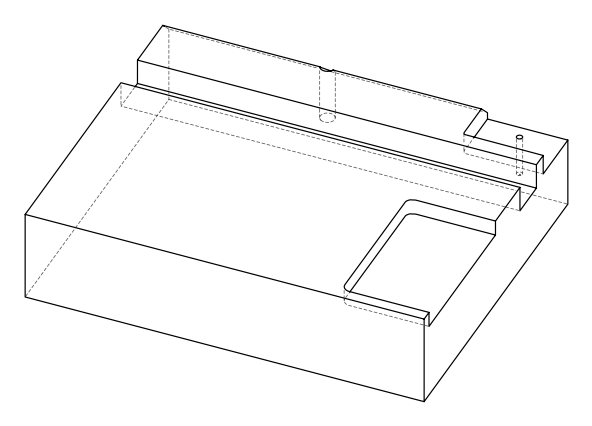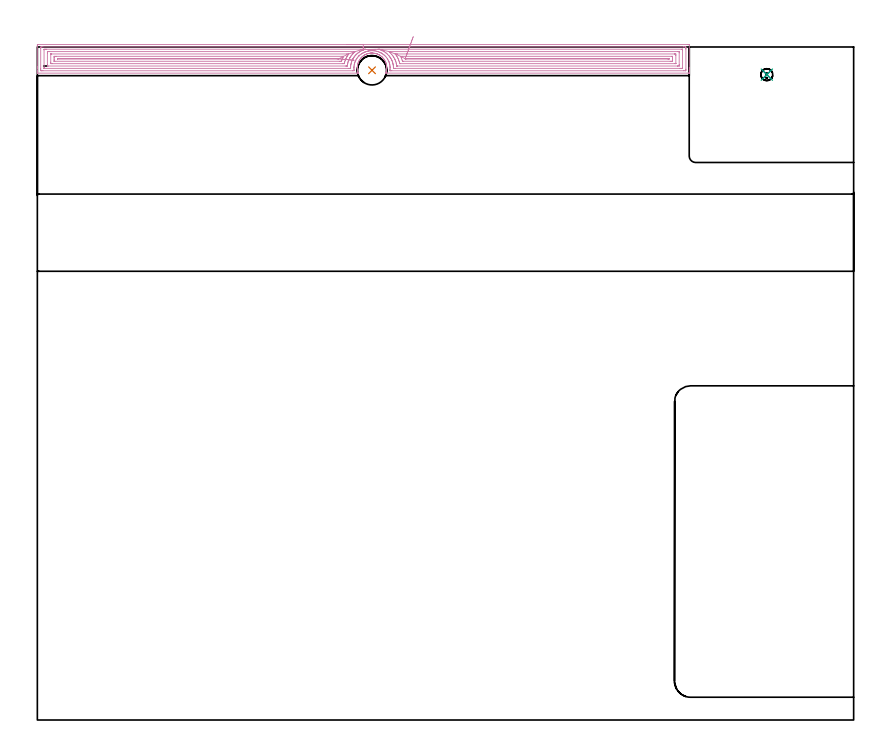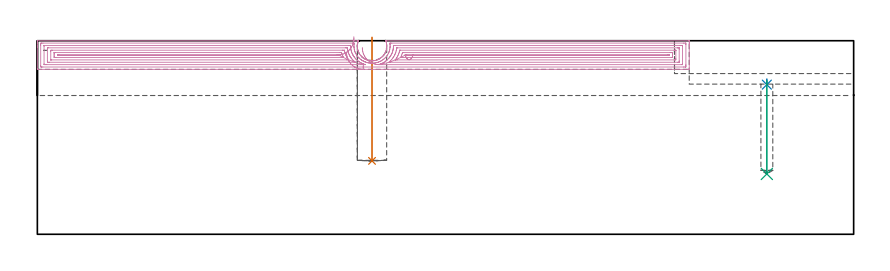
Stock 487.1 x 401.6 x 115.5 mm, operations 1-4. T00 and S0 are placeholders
(PLAN: 7 operations, 6 tool changes, 128.9 min)
(1 INDEXABLE_INSERT_DRILL_BLIND_HOLE_FROM_SOLID | STEP1POCKET | NXT0302_006 | 0.3 min | 17152 mm3)
(2 SPOT_DRILL | STEP1POCKET_1 | NXT0321_9005460120000 | 0.03 min | 2794 mm3)
(3 DRILL_BLIND_HOLE_INTO_CENTER | STEP1POCKET_1 | UGT0301_191 | 0.23 min | 2060 mm3)
(4 AREA_MILL | FG_CHAMFER_SURFACE | UGT0205_001 | 21.59 min | 57060 mm3)
(5 MILL_CORNER_NOTCH_RECTANGULAR | CORNER_NOTCH_RECTANGULAR | NXT0201_008 | Follow Part, ap 1.5, ae 75% | 67.9 min | 171090 mm3)
(6 MILL_SLOT | SLOT_PARTIAL_RECTANGULAR | NXT0201_012 | Follow Part, ap 4, ae 75% | 30.24 min | 388578 mm3)
(7 MILL_RECTANGULAR_SLOT | SLOT_RECTANGULAR | UGT0201_009 | Follow Part, ap 11.25, ae 75% | 8.58 min | 732908 mm3)
(TOOL NXT0302_006 | Index. Insert Drill 17.5mm [880-D1750L25-05] | D17.5 PA176 FL88 Z2)
(TOOL NXT0321_9005460120000 | NC Spot Drill, 142deg, 12mm, Carbide, Uncoated | D12 PA142 FL30 Z2)
(TOOL UGT0301_191 | Twist Drill 7.1 mm | D7.1 PA118 FL66 Z2)
(TOOL UGT0205_001 | Chamfer Mill 20 x 3 x 45 deg. | D20 FL50 Z2)
(TOOL NXT0201_008 | ENDMILL 6mm [2P460-0600-NA 1630] | D6 FL26 Z6)
(TOOL NXT0201_012 | ENDMILL 16mm [2P460-1600-NA 1630] | D16 FL38 Z6)
(TOOL UGT0201_009 | End Mill 45 mm | D45 FL63 Z6)
(OP 1 INDEXABLE_INSERT_DRILL_BLIND_HOLE_FROM_SOLID)
G17 G21 G94 G90
T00 M6
G54
G17 G0 G90 X199.7 Y387.7 S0 M3
G43 Z125.5 H1
G94 G81 G98 Z43.8 F250. R117.5
G80
M5
M2
(OP 2 SPOT_DRILL)
G17 G21 G94 G90
T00 M6
G54
G17 G0 G90 X435.3 Y385.1 S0 M3
G43 Z125.5 H0
G94 G81 G98 Z89.294 F250. R92.6
G80
M5
M2
(OP 3 DRILL_BLIND_HOLE_INTO_CENTER)
G17 G21 G94 G90
T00 M6
G54
G17 G0 G90 X435.3 Y385.1 S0 M3
G43 Z125.5 H0
G94 G81 G98 Z36. F250. R91.6
G80
M5
M2
(OP 4 AREA_MILL)
G17 G21 G94 G90
T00 M6
G54
G17 G0 G90 X184.5 Y403.1 S1061 M3
G43 Z125.5 H0
Z108.4
G94 G1 X184.538 Z107.528 F250.
X184.652 Z106.663
X184.841 Z105.812
X185.103 Z104.98
X185.437 Z104.174
X185.84 Z103.4
X186.308 Z102.664
X186.84 Z101.972
X187.429 Z101.329
X188.072 Z100.74
X188.764 Z100.208
X189.5 Z99.74
X190.274 Z99.337
X191.08 Z99.003
X191.912 Z98.741
X192.764 Z98.552
X193.628 Z98.438
X194.5 Z98.4
X388.381
X388.722 Y403.097 Z98.402
X388.99 Y403.092 Z98.406
X389. Y402.82 Z98.677
Y389.218 Z112.276
Y388.673 Z112.824
Y388.329 Z113.167
Y387.785 Z113.712
Y387.441 Z114.054
Y386.753 Z114.746
Y386.427 Z115.072
Y386.042 Z115.449
X388.991 Y386.002 Z115.488
X388.828 Y386. Z115.5
X207.997 Y386.005 Z115.495
X207.917 Y386.025 Z115.475
X207.965 Y386.188 Z115.312
X208.056 Y386.449 Z115.051
X208.175 Y386.86 Z114.64
X208.284 Y387.301 Z114.199
X208.371 Y387.744 Z113.756
X208.433 Y388.186 Z113.314
X208.474 Y388.629 Z112.871
X208.491 Y389.071 Z112.429
X208.487 Y389.513 Z111.987
X208.46 Y389.955 Z111.545
X208.411 Y390.397 Z111.103
X208.339 Y390.84 Z110.66
X208.244 Y391.281 Z110.219
X208.123 Y391.725 Z109.775
X207.98 Y392.166 Z109.334
X207.902 Y392.383 Z109.117
X207.895 Y392.401 Z109.099
X207.756 Y392.725 Z108.771
X207.734 Y392.773 Z108.723
X207.606 Y393.049 Z108.449
X207.37 Y393.496 Z108.003
X207.114 Y393.934 Z107.566
X207.029 Y394.064 Z107.436
X207.002 Y394.106 Z107.394
X206.986 Y394.128 Z107.372
X206.741 Y394.465 Z107.032
X206.463 Y394.818 Z106.68
X206.109 Y395.225 Z106.274
X205.898 Y395.439 Z106.06
X205.87 Y395.467 Z106.031
X205.673 Y395.654 Z105.846
X205.621 Y395.703 Z105.797
X205.216 Y396.05 Z105.45
X204.852 Y396.325 Z105.173
X204.478 Y396.587 Z104.912
X204.323 Y396.683 Z104.816
X203.937 Y396.901 Z104.598
X203.881 Y396.933 Z104.567
X203.795 Y396.977 Z104.523
X203.43 Y397.162 Z104.334
X203.066 Y397.324 Z104.175
X202.988 Y397.355 Z104.144
X202.697 Y397.471 Z104.028
X202.537 Y397.526 Z103.973
X202.092 Y397.661 Z103.839
X201.644 Y397.773 Z103.723
X201.472 Y397.808 Z103.69
X201.199 Y397.863 Z103.636
X200.751 Y397.926 Z103.566
X200.305 Y397.971 Z103.527
X200.139 Y397.978 Z103.519
X200.047 Y397.981 Z103.512
X199.995 Y397.983 Z103.509
X199.875 Y397.987 Z103.502
X199.873 Y397.986 Z103.503
X199.865 Y397.99 Z103.506
X199.664 Y397.988 Z103.505
X199.411 Y397.987 Z103.509
X199.302 Y397.979 Z103.513
X199.066 Y397.967 Z103.53
X198.965 Y397.961 Z103.536
X198.784 Y397.941 Z103.556
X198.518 Y397.912 Z103.585
X198.072 Y397.84 Z103.656
X197.982 Y397.822 Z103.677
X197.919 Y397.808 Z103.691
X197.724 Y397.766 Z103.733
X197.624 Y397.745 Z103.754
X197.52 Y397.717 Z103.782
X197.18 Y397.624 Z103.874
X196.706 Y397.471 Z104.028
X196.549 Y397.407 Z104.09
X196.287 Y397.301 Z104.194
X196.098 Y397.216 Z104.282
X195.989 Y397.166 Z104.333
X195.837 Y397.096 Z104.403
X195.679 Y397.015 Z104.484
X195.393 Y396.865 Z104.632
X195.238 Y396.772 Z104.724
X195.096 Y396.686 Z104.808
X194.935 Y396.592 Z104.906
X194.926 Y396.587 Z104.912
X194.5 Y396.292 Z105.206
X194.335 Y396.163 Z105.336
X194.133 Y396.005 Z105.494
X193.904 Y395.81 Z105.688
X193.777 Y395.702 Z105.796
X193.607 Y395.545 Z105.952
X193.247 Y395.171 Z106.329
X193.092 Y394.994 Z106.501
X193.011 Y394.904 Z106.594
X192.935 Y394.818 Z106.681
X192.714 Y394.545 Z106.955
X192.293 Y393.934 Z107.564
X192.046 Y393.526 Z107.97
X191.821 Y393.112 Z108.384
X191.79 Y393.048 Z108.448
X191.669 Y392.773 Z108.723
X191.597 Y392.609 Z108.888
X191.423 Y392.165 Z109.334
X191.373 Y392.015 Z109.485
X191.277 Y391.725 Z109.775
X191.156 Y391.281 Z110.218
X191.094 Y390.995 Z110.503
X191.061 Y390.84 Z110.659
X190.99 Y390.397 Z111.103
X190.928 Y389.869 Z111.631
X190.912 Y389.513 Z111.987
X190.909 Y389.071 Z112.429
X190.922 Y388.629 Z112.871
X190.928 Y388.531 Z112.969
X191.034 Y387.744 Z113.756
X191.116 Y387.301 Z114.199
X191.226 Y386.86 Z114.64
X191.387 Y386.324 Z115.176
X191.442 Y386.17 Z115.329
X191.491 Y386.028 Z115.463
Y386.003 Z115.488
X191.373 Y386. Z115.5
X0.173
X0.01 Y386.003 Z115.488
X0.006 Y386.04 Z115.451
X0. Y386.427 Z115.072
Y386.753 Z114.746
Y387.441 Z114.054
Y388.673 Z112.824
Y389.218 Z112.276
Y389.834 Z111.661
Y402.548 Z98.95
X0.002 Y402.822 Z98.675
X0.01 Y403.092 Z98.406
X0.281 Y403.099 Z98.399
X194.5 Y403.1 Z98.4
Y401.686 Z99.814
X385.673
X386.568 Y401.685 Z99.815
X386.594 Y401.684 Z99.816
X386.99 Y401.659 Z99.841
X386.997 Y401.258 Z100.242
X386.999 Y400.771 Z100.729
X387. Y400.366 Z101.134
X386.999 Y388.329 Z113.171
X386.998 Y387.928 Z113.572
X386.99 Y387.441 Z114.059
X386.618 Y387.416 Z114.084
X386.594 Y387.415 Z114.085
X385.727 Y387.414 Z114.086
X211.498 Y387.419 Z114.081
X210.603 Y387.42 Z114.08
X210.582 Y387.421 Z114.079
X210.34 Y387.441 Z114.059
X210.366 Y387.656 Z113.844
X210.444 Y388.329 Z113.171
X210.456 Y388.455 Z113.045
X210.484 Y389.218 Z112.282
X210.485 Y389.315 Z112.185
X210.44 Y390.107 Z111.393
X210.428 Y390.26 Z111.24
X210.317 Y390.995 Z110.505
X210.251 Y391.325 Z110.175
X210.106 Y391.884 Z109.616
X209.896 Y392.567 Z108.933
X209.816 Y392.773 Z108.727
X209.689 Y393.086 Z108.414
X209.407 Y393.661 Z107.839
X209.084 Y394.263 Z107.237
X208.906 Y394.55 Z106.95
X208.795 Y394.722 Z106.778
X208.253 Y395.439 Z106.061
X207.902 Y395.852 Z105.648
X207.446 Y396.327 Z105.173
X207.008 Y396.725 Z104.775
X206.742 Y396.954 Z104.546
X206.4 Y397.216 Z104.284
X206.115 Y397.422 Z104.078
X205.504 Y397.824 Z103.676
X205.222 Y397.982 Z103.518
X204.993 Y398.105 Z103.395
X204.551 Y398.327 Z103.173
X204.328 Y398.426 Z103.074
X203.767 Y398.662 Z102.838
X203.435 Y398.783 Z102.717
X202.753 Y398.993 Z102.507
X202.541 Y399.048 Z102.452
X202.468 Y399.066 Z102.434
X201.648 Y399.234 Z102.266
X201.362 Y399.277 Z102.223
X200.754 Y399.349 Z102.151
X200.366 Y399.379 Z102.121
X199.861 Y399.4 Z102.1
X199.455 Y399.397 Z102.103
X198.967 Y399.375 Z102.125
X198.611 Y399.348 Z102.152
X198.074 Y399.285 Z102.215
X197.821 Y399.245 Z102.255
X197.525 Y399.195 Z102.305
X197.18 Y399.124 Z102.376
X197.073 Y399.1 Z102.4
X196.646 Y398.993 Z102.507
X196.366 Y398.915 Z102.585
X196.332 Y398.905 Z102.596
X196.287 Y398.89 Z102.61
X195.702 Y398.687 Z102.813
X195.572 Y398.638 Z102.862
X195.393 Y398.564 Z102.936
X195.072 Y398.424 Z103.076
X194.5 Y398.155 Z103.345
X194.466 Y398.138 Z103.362
X194.402 Y398.105 Z103.395
X193.897 Y397.815 Z103.685
X193.607 Y397.641 Z103.859
X193.353 Y397.468 Z104.032
X192.995 Y397.216 Z104.284
X192.835 Y397.095 Z104.405
X192.713 Y396.998 Z104.502
X192.349 Y396.689 Z104.811
X191.947 Y396.327 Z105.173
X191.882 Y396.265 Z105.235
X191.82 Y396.201 Z105.299
X191.456 Y395.8 Z105.7
X191.144 Y395.439 Z106.061
X190.926 Y395.167 Z106.333
X190.673 Y394.802 Z106.698
X190.503 Y394.55 Z106.95
X190.033 Y393.764 Z107.736
X189.997 Y393.697 Z107.803
X189.98 Y393.661 Z107.839
X189.721 Y393.083 Z108.417
X189.596 Y392.773 Z108.727
X189.471 Y392.443 Z109.057
X189.291 Y391.884 Z109.616
X189.256 Y391.768 Z109.732
X189.139 Y391.308 Z110.192
X189.083 Y390.995 Z110.505
X188.975 Y390.27 Z111.23
X188.959 Y390.107 Z111.393
X188.92 Y389.437 Z112.063
Y389.218 Z112.282
X188.935 Y388.532 Z112.968
X188.956 Y388.329 Z113.171
X189.056 Y387.524 Z113.976
X189.063 Y387.441 Z114.059
X188.272 Y387.415 Z114.085
X188.246
X3.327 Y387.414 Z114.086
X2.432 Y387.415 Z114.085
X2.406 Y387.416 Z114.084
X2.01 Y387.441 Z114.059
X2.003 Y387.842 Z113.658
X2.001 Y388.329 Z113.171
X2. Y388.734 Z112.766
X2.001 Y400.771 Z100.729
X2.002 Y401.172 Z100.328
X2.01 Y401.659 Z99.841
X2.382 Y401.684 Z99.816
X2.406 Y401.685 Z99.815
X3.273 Y401.686 Z99.814
X194.5
Y400.272 Z101.228
X195.393 Y400.271 Z101.229
X195.622 Y400.268 Z101.232
X195.715 Y400.266 Z101.234
X195.721 Y400.265 Z101.235
X195.511 Y400.194 Z101.306
X195.476 Y400.183 Z101.317
X195.393 Y400.156 Z101.344
X195.19 Y400.085 Z101.415
X194.612 Y399.882 Z101.618
X194.532 Y399.85 Z101.65
X194.5 Y399.837 Z101.663
X193.913 Y399.577 Z101.923
X193.607 Y399.431 Z102.069
X193.312 Y399.286 Z102.214
X192.765 Y398.993 Z102.507
X192.732 Y398.975 Z102.525
X192.713 Y398.964 Z102.536
X192.181 Y398.633 Z102.867
X191.82 Y398.383 Z103.117
X191.438 Y398.105 Z103.395
X191.153 Y397.879 Z103.621
X190.926 Y397.694 Z103.806
X190.672 Y397.469 Z104.031
X190.395 Y397.216 Z104.284
X190.213 Y397.037 Z104.463
X190.033 Y396.852 Z104.648
X189.783 Y396.576 Z104.924
X189.565 Y396.327 Z105.173
X189.372 Y396.096 Z105.404
X189.139 Y395.806 Z105.694
X188.987 Y395.59 Z105.91
X188.885 Y395.439 Z106.061
X188.633 Y395.054 Z106.446
X188.328 Y394.55 Z106.95
X188.298 Y394.498 Z107.002
X188.246 Y394.408 Z107.092
X187.997 Y393.909 Z107.591
X187.883 Y393.661 Z107.839
X187.725 Y393.291 Z108.209
X187.525 Y392.773 Z108.727
X187.479 Y392.647 Z108.853
X187.352 Y392.255 Z109.245
X187.273 Y391.963 Z109.537
X187.254 Y391.884 Z109.616
X187.111 Y391.235 Z110.265
X187.072 Y390.995 Z110.505
X186.995 Y390.462 Z111.038
X186.957 Y390.107 Z111.393
X186.929 Y389.639 Z111.861
X186.908 Y388.877 Z112.623
X186.898 Y388.835 Z112.665
X186.846 Y388.833 Z112.667
X186.459 Y388.83 Z112.67
X185.957 Y388.829 Z112.671
X185.565 Y388.828 Z112.672
X4.193 Y388.829 Z112.671
X4.063 Y388.83 Z112.67
X4.017 Y388.833 Z112.667
X4.011 Y388.834 Z112.666
X4.007 Y388.852 Z112.648
X4.003 Y388.898 Z112.602
X4.001 Y389.026 Z112.474
X4. Y389.218 Z112.282
X4.001 Y399.882 Z101.618
X4.003 Y400.072 Z101.428
X4.01 Y400.26 Z101.24
X4.193 Y400.265 Z101.235
X4.697 Y400.27 Z101.23
X5.087 Y400.271 Z101.229
X5.588 Y400.272 Z101.228
X194.5
X189.678 Y398.852 Z102.648
X189.674 Y398.846 Z102.654
X189.636 Y398.811 Z102.689
X189.582 Y398.766 Z102.734
X189.284 Y398.512 Z102.988
X189.139 Y398.386 Z103.114
X188.992 Y398.251 Z103.249
X188.837 Y398.105 Z103.395
X188.541 Y397.811 Z103.689
X188.246 Y397.505 Z103.995
X188.108 Y397.353 Z104.147
X187.987 Y397.216 Z104.284
X187.698 Y396.872 Z104.628
X187.352 Y396.445 Z105.055
X187.303 Y396.377 Z105.123
X187.269 Y396.327 Z105.173
X186.947 Y395.841 Z105.659
X186.69 Y395.439 Z106.061
X186.602 Y395.296 Z106.204
X186.459 Y395.052 Z106.448
X186.284 Y394.724 Z106.776
X186.197 Y394.55 Z106.95
X185.993 Y394.125 Z107.375
X185.795 Y393.661 Z107.839
X185.565 Y393.081 Z108.419
X185.491 Y392.847 Z108.653
X185.469 Y392.773 Z108.727
X185.296 Y392.152 Z109.348
X185.232 Y391.884 Z109.616
X185.13 Y391.429 Z110.071
X185.059 Y390.995 Z110.505
X185.007 Y390.663 Z110.837
X184.968 Y390.397 Z111.103
X184.947 Y390.25 Z111.25
X184.861 Y390.247 Z111.253
X184.672 Y390.244 Z111.256
X184.535 Y390.243 Z111.257
X183.779
X6.737
X6.086 Y390.248 Z111.252
X6.014 Y390.249 Z111.251
X6.01 Y390.343 Z111.157
X6.005 Y390.554 Z110.946
X6. Y390.976 Z110.524
Y398.105 Z103.395
X6.006 Y398.539 Z102.961
X6.01 Y398.756 Z102.744
X6.018 Y398.851 Z102.649
X6.122 Y398.853 Z102.647
X6.874 Y398.857 Z102.643
X7.01
X189.276
X189.642 Y398.855 Z102.645
X189.678 Y398.852 Z102.648
X185.779 Y397.436 Z104.064
X185.656 Y397.216 Z104.284
X185.261 Y396.63 Z104.87
X185.061 Y396.327 Z105.173
X184.911 Y396.09 Z105.41
X184.672 Y395.699 Z105.801
X184.578 Y395.532 Z105.968
X184.528 Y395.439 Z106.061
X184.276 Y394.944 Z106.556
X184.086 Y394.55 Z106.95
X183.991 Y394.338 Z107.162
X183.779 Y393.831 Z107.669
X183.676 Y393.56 Z107.94
X183.435 Y392.773 Z108.727
X183.314 Y392.346 Z109.154
X183.199 Y391.884 Z109.616
X183.163 Y391.745 Z109.755
X183.146 Y391.686 Z109.814
X183.137 Y391.664 Z109.836
X183.108 Y391.662 Z109.838
X182.885 Y391.659 Z109.841
X182.22 Y391.657 Z109.843
X181.992
X8.889
X8.661 Y391.659 Z109.841
X8.432 Y391.663 Z109.837
X8.01 Y391.672 Z109.828
X8.007 Y391.884 Z109.616
X8.001 Y392.541 Z108.959
Y397.216 Z104.284
X8.004 Y397.38 Z104.12
X8.006 Y397.421 Z104.079
X8.009 Y397.435 Z104.065
X8.052 Y397.437 Z104.063
X8.204 Y397.441 Z104.059
X8.433 Y397.443 Z104.057
X184.672
X185.338 Y397.442 Z104.058
X185.779 Y397.436 Z104.064
X182.684 Y396.013 Z105.487
X182.4 Y395.439 Z106.061
X182.269 Y395.163 Z106.337
X181.992 Y394.555 Z106.945
X181.99 Y394.551 Z106.949
X181.746 Y393.906 Z107.594
X181.662 Y393.661 Z107.839
X181.521 Y393.241 Z108.259
X181.485 Y393.141 Z108.359
X181.461 Y393.078 Z108.422
X181.394 Y393.077 Z108.424
X181.098 Y393.073 Z108.427
X180.798 Y393.071 Z108.429
X180.205
X10.448 Y393.072 Z108.428
X10.146 Y393.073 Z108.427
X10.06 Y393.075 Z108.425
X10.022 Y393.078 Z108.422
X10.01 Y393.094 Z108.406
X10.004 Y393.214 Z108.286
X10.001 Y393.661 Z107.839
X10. Y394.106 Z107.394
Y394.995 Z106.505
X10.002 Y395.439 Z106.061
X10.005 Y395.879 Z105.621
X10.012 Y396.022 Z105.478
X10.151 Y396.024 Z105.476
X10.448 Y396.027 Z105.473
X10.748 Y396.029 Z105.471
X11.341
X181.992 Y396.028 Z105.472
X182.294 Y396.026 Z105.474
X182.567 Y396.022 Z105.478
X182.684 Y396.013 Z105.487
X179.903 Y394.55 Z106.95
X179.893 Y394.514 Z106.986
X179.886 Y394.498 Z107.002
X179.883 Y394.494 Z107.006
X179.832 Y394.492 Z107.008
X179.572 Y394.487 Z107.013
X179.441 Y394.485 Z107.015
X179.376
X12.234
X12.169 Y394.486 Z107.014
X12.04 Y394.49 Z107.01
X12.009 Y394.492 Z107.008
X12.007 Y394.498 Z107.002
X12.004 Y394.517 Z106.983
Y394.55 Z106.95
X12.01 Y394.602 Z106.898
X12.105 Y394.609 Z106.891
X12.171 Y394.613 Z106.887
X12.234 Y394.614 Z106.886
X13.063 Y394.615 Z106.885
X178.418
X179.25 Y394.611 Z106.889
X179.311 Y394.608 Z106.892
X179.903 Y394.55 Z106.95
X180.762 Y394.466 Z107.072
X181.608 Y394.384 Z107.269
X182.434 Y394.303 Z107.539
X183.233 Y394.225 Z107.881
X183.999 Y394.151 Z108.291
X184.727 Y394.08 Z108.766
X185.411 Y394.013 Z109.304
X186.045 Y393.951 Z109.899
X186.626 Y393.895 Z110.548
X187.148 Y393.844 Z111.245
X187.608 Y393.799 Z111.985
X188.001 Y393.761 Z112.763
X188.326 Y393.729 Z113.572
X188.579 Y393.704 Z114.406
X188.759 Y393.687 Z115.26
X188.864 Y393.676 Z116.126
X188.894 Y393.674 Z116.998
X188.848 Y393.678 Z117.869
G0 X193.936 Y400.064 Z111.438
G1 X193.956 Y400.065 Z110.566
X194.052 Y400.067 Z109.699
X194.223 Y400.07 Z108.843
X194.468 Y400.075 Z108.006
X194.785 Y400.082 Z107.193
X195.172 Y400.09 Z106.411
X195.626 Y400.099 Z105.666
X196.142 Y400.11 Z104.963
X196.718 Y400.121 Z104.308
X197.349 Y400.134 Z103.706
X198.03 Y400.148 Z103.161
X198.756 Y400.163 Z102.677
X199.521 Y400.179 Z102.258
X200.32 Y400.195 Z101.908
X201.146 Y400.212 Z101.628
X201.994 Y400.23 Z101.422
X202.856 Y400.247 Z101.291
X203.726 Y400.265 Z101.235
X203.938 Y400.27 Z101.23
X204.043 Y400.271 Z101.229
X384.415 Y400.272 Z101.228
X384.807 Y400.271 Z101.229
X384.937 Y400.27 Z101.23
X384.983 Y400.267 Z101.233
X384.988 Y400.266 Z101.234
X384.993 Y400.248 Z101.252
X384.997 Y400.202 Z101.298
X384.999 Y400.074 Z101.426
X385. Y399.882 Z101.618
X384.999 Y389.218 Z112.282
X384.997 Y389.029 Z112.471
X384.99 Y388.84 Z112.66
X384.807 Y388.836 Z112.664
X384.303 Y388.831 Z112.669
X383.913 Y388.829 Z112.671
X383.411
X213.65 Y388.833 Z112.667
X213.263 Y388.834 Z112.666
X212.752 Y388.837 Z112.663
X212.57 Y388.84 Z112.66
X212.487 Y388.862 Z112.638
X212.486 Y389.102 Z112.398
X212.482 Y389.218 Z112.282
X212.453 Y390.024 Z111.476
X212.445 Y390.107 Z111.393
X212.369 Y390.774 Z110.726
X212.337 Y390.995 Z110.505
X212.331 Y391.033 Z110.467
X212.233 Y391.502 Z109.998
X212.141 Y391.884 Z109.616
X212.065 Y392.187 Z109.313
X211.874 Y392.773 Z108.727
X211.775 Y393.062 Z108.438
X211.574 Y393.563 Z107.937
X211.528 Y393.661 Z107.839
X211.476 Y393.77 Z107.73
X211.064 Y394.55 Z106.95
X210.889 Y394.861 Z106.639
X210.582 Y395.363 Z106.137
X210.528 Y395.439 Z106.061
X210.372 Y395.648 Z105.852
X209.831 Y396.327 Z105.173
X209.689 Y396.495 Z105.005
X209.002 Y397.216 Z104.284
X208.795 Y397.408 Z104.092
X208.422 Y397.736 Z103.764
X207.971 Y398.105 Z103.395
X207.902 Y398.158 Z103.342
X207.692 Y398.313 Z103.187
X207.008 Y398.76 Z102.74
X206.627 Y398.993 Z102.507
X206.115 Y399.273 Z102.227
X205.547 Y399.558 Z101.942
X205.222 Y399.698 Z101.802
X204.778 Y399.882 Z101.618
X204.328 Y400.048 Z101.452
X204.073 Y400.136 Z101.364
X203.954 Y400.179 Z101.321
X203.726 Y400.265 Z101.235
X209.833 Y398.85 Z102.65
X210.582 Y398.856 Z102.644
X210.719 Y398.857 Z102.643
X382.264
X382.914 Y398.852 Z102.648
X382.985 Y398.85 Z102.65
X382.99 Y398.757 Z102.743
X382.995 Y398.546 Z102.954
X383. Y398.124 Z103.376
Y390.995 Z110.505
X382.994 Y390.561 Z110.939
X382.99 Y390.344 Z111.156
X382.982 Y390.25 Z111.25
X382.878 Y390.248 Z111.252
X382.126 Y390.243 Z111.257
X381.989
X214.908 Y390.248 Z111.252
X214.617 Y390.251 Z111.249
X214.473 Y390.254 Z111.246
X214.449 Y390.26 Z111.24
X214.442 Y390.29 Z111.21
X214.434 Y390.335 Z111.165
X214.374 Y390.779 Z110.721
X214.338 Y390.995 Z110.505
X214.185 Y391.856 Z109.644
X214.178 Y391.884 Z109.616
X214.156 Y391.973 Z109.527
X213.924 Y392.773 Z108.727
X213.824 Y393.104 Z108.396
X213.61 Y393.661 Z107.839
X213.506 Y393.91 Z107.59
X213.263 Y394.433 Z107.067
X213.203 Y394.55 Z106.95
X213.14 Y394.672 Z106.828
X212.715 Y395.439 Z106.061
X212.584 Y395.652 Z105.848
X212.369 Y395.989 Z105.511
X212.115 Y396.327 Z105.173
X211.476 Y397.146 Z104.354
X211.413 Y397.216 Z104.284
X210.582 Y398.093 Z103.407
X209.833 Y398.85 Z102.65
X213.562 Y397.436 Z104.064
X213.699 Y397.439 Z104.061
X213.929 Y397.442 Z104.058
X214.156 Y397.443 Z104.057
X214.821
X380.112
X380.339 Y397.441 Z104.059
X380.568 Y397.437 Z104.063
X380.99 Y397.428 Z104.072
X380.993 Y397.216 Z104.284
X380.999 Y396.56 Z104.94
Y391.884 Z109.616
X380.996 Y391.72 Z109.78
X380.994 Y391.679 Z109.821
X380.991 Y391.665 Z109.835
X380.947 Y391.663 Z109.837
X380.796 Y391.66 Z109.84
X380.567 Y391.657 Z109.843
X380.339
X216.613 Y391.662 Z109.838
X216.463 Y391.663 Z109.837
X216.344 Y391.665 Z109.835
X216.267 Y391.668 Z109.832
X216.247 Y391.674 Z109.826
X216.243 Y391.686 Z109.814
X216.194 Y391.884 Z109.616
X216.111 Y392.239 Z109.261
X215.983 Y392.733 Z108.767
X215.972 Y392.773 Z108.727
X215.943 Y392.876 Z108.624
X215.678 Y393.661 Z107.839
X215.528 Y394.075 Z107.425
X215.31 Y394.55 Z106.95
X215.05 Y395.092 Z106.408
X214.865 Y395.439 Z106.061
X214.649 Y395.837 Z105.663
X214.345 Y396.327 Z105.173
X214.156 Y396.623 Z104.877
X213.718 Y397.216 Z104.284
X213.616 Y397.356 Z104.144
X213.562 Y397.436 Z104.064
X216.709 Y396.022 Z105.478
X216.836 Y396.024 Z105.476
X217.138 Y396.027 Z105.473
X217.73 Y396.029 Z105.471
X218.03
X378.552 Y396.028 Z105.472
X378.854 Y396.027 Z105.473
X378.94 Y396.025 Z105.475
X378.978 Y396.022 Z105.478
X378.99 Y396.006 Z105.494
X378.996 Y395.886 Z105.614
X378.999 Y395.439 Z106.061
X379. Y394.994 Z106.506
Y394.105 Z107.395
X378.998 Y393.661 Z107.839
X378.995 Y393.221 Z108.279
X378.988 Y393.078 Z108.422
X378.849 Y393.076 Z108.424
X378.552 Y393.073 Z108.427
X378.252 Y393.072 Z108.428
X377.659 Y393.071 Z108.429
X218.319 Y393.076 Z108.424
X218.102 Y393.078 Z108.422
X217.995 Y393.08 Z108.42
X217.947 Y393.082 Z108.418
X217.922 Y393.129 Z108.371
X217.746 Y393.646 Z107.854
X217.73 Y393.694 Z107.806
X217.407 Y394.55 Z106.95
X217.232 Y394.943 Z106.557
X216.746 Y395.943 Z105.558
X216.709 Y396.022 Z105.478
X219.476 Y394.609 Z106.891
X219.486 Y394.611 Z106.889
X219.517 Y394.613 Z106.887
X220.345 Y394.615 Z106.885
X376.766
X376.831 Y394.614 Z106.886
X376.96 Y394.61 Z106.89
X376.99 Y394.608 Z106.892
X376.993 Y394.602 Z106.898
X376.996 Y394.583 Z106.917
Y394.55 Z106.95
X376.99 Y394.498 Z107.002
X376.894 Y394.491 Z107.009
X376.829 Y394.487 Z107.013
X376.766 Y394.486 Z107.014
X375.937
X220.41 Y394.49 Z107.01
X219.572 Y394.495 Z107.005
X219.517 Y394.497 Z107.003
X219.491 Y394.55 Z106.95
X219.471 Y394.595 Z106.905
X219.476 Y394.609 Z106.891
X219.705 Y395.229 Z106.323
X219.949 Y395.894 Z105.814
X220.208 Y396.599 Z105.369
X220.479 Y397.337 Z104.991
X220.761 Y398.103 Z104.682
X221.051 Y398.891 Z104.447
X221.347 Y399.695 Z104.285
X221.646 Y400.51 Z104.198
X221.947 Y401.329 Z104.188
X222.247 Y402.145 Z104.254
X222.544 Y402.953 Z104.395
X222.836 Y403.747 Z104.611
X223.12 Y404.52 Z104.899
X223.395 Y405.266 Z105.258
X223.657 Y405.98 Z105.685
X223.906 Y406.656 Z106.177
X224.139 Y407.289 Z106.73
X224.354 Y407.875 Z107.339
G0 Z125.5
M5
M2
